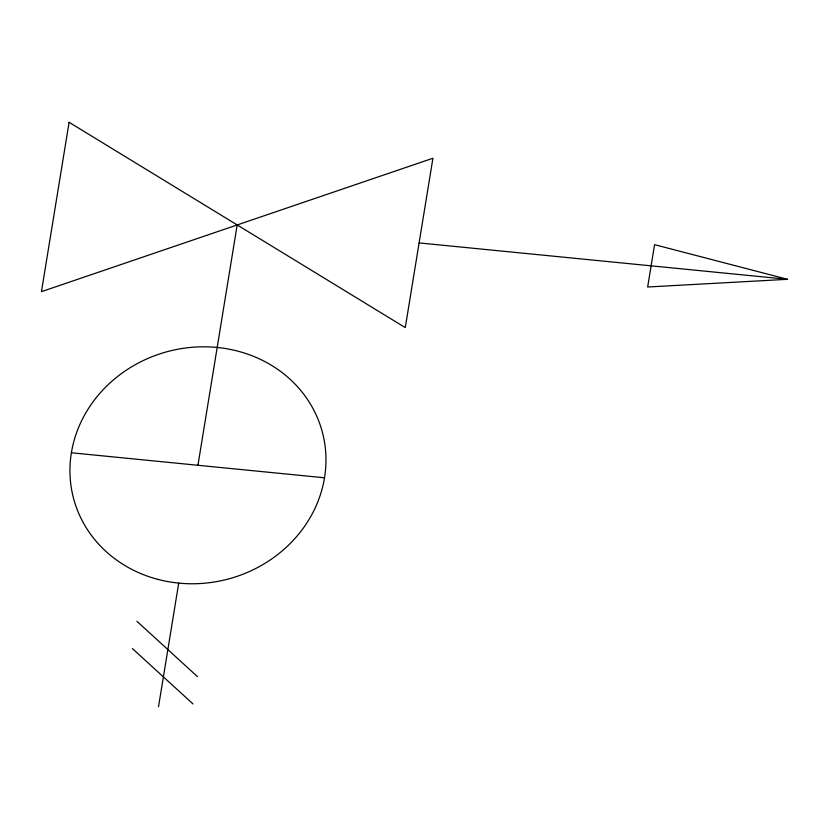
<?xml version="1.0" encoding="UTF-8"?>
<svg xmlns="http://www.w3.org/2000/svg" width="829" height="829" viewBox="0 0 829 829"><rect width="100%" height="100%" fill="white"/><g stroke="black" fill="none" stroke-linecap="round" stroke-linejoin="round"><path stroke-width="1.24" d="M158.526 706.691L178.712 583.108M197.944 465.287L237.187 224.949M787.55 279.311L647.656 287L654.568 244.669L787.55 279.311L419.101 242.918M71.377 452.779L324.512 477.784M136.93 621.304L197.457 676.619M132.464 648.62L192.991 703.935M69.097 122.309L41.45 291.653L432.925 158.246L405.277 327.59L69.097 122.309M157.987 579.398A128.733 117.697 -15.1 0 0 323.258 435.826A128.733 117.697 -15.1 0 0 112.599 380.635A128.733 117.697 -15.1 0 0 157.987 579.398"/></g></svg>
